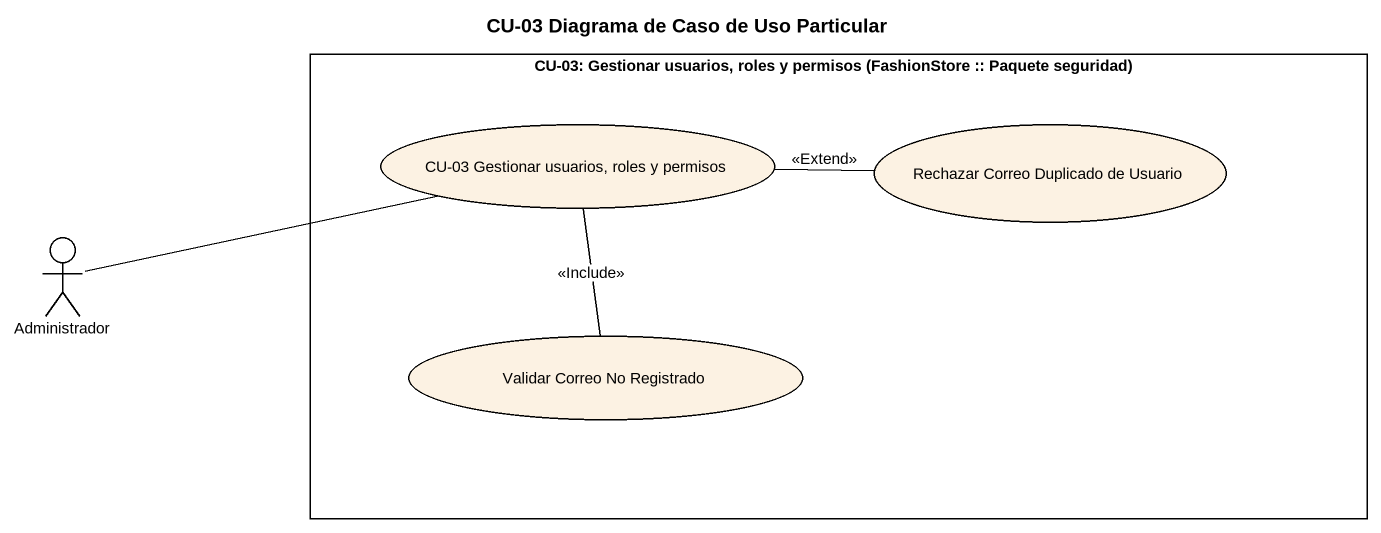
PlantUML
@startuml
title CU-03 Diagrama de Caso de Uso Particular
rectangle "CU-03: Gestionar usuarios, roles y permisos (FashionStore :: Paquete seguridad)" as CU_03_Gestionar_usuarios {
  usecase "CU-03 Gestionar usuarios, roles y permisos" as CU_03_Gestionar_usuarios_2
  usecase "Rechazar Correo Duplicado de Usuario" as Rechazar_Correo_Duplicado
  usecase "Validar Correo No Registrado" as Validar_Correo_No_Registrado
}
actor Administrador
CU_03_Gestionar_usuarios_2 -- Validar_Correo_No_Registrado : <<Include>>
Rechazar_Correo_Duplicado -left- CU_03_Gestionar_usuarios_2 : <<Extend>>
Administrador -right- CU_03_Gestionar_usuarios_2
@enduml
